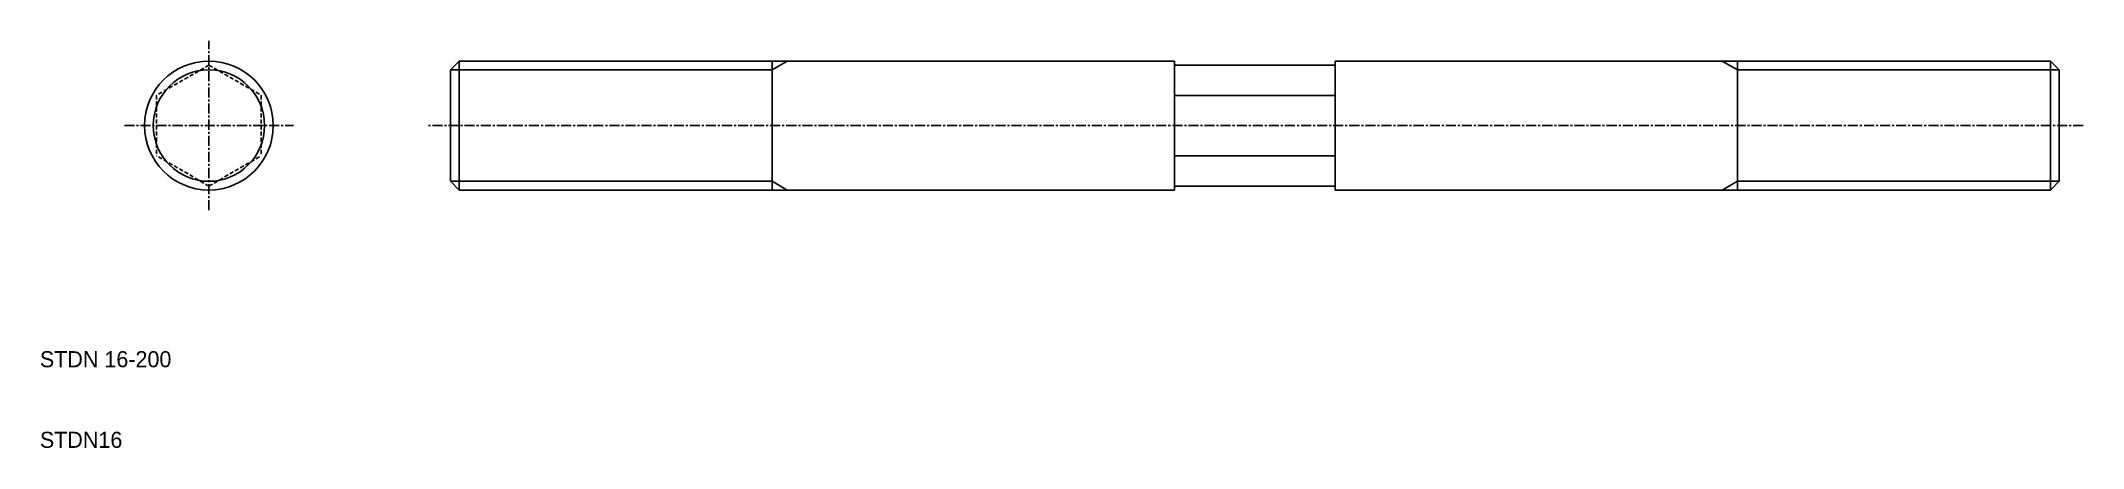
# Model space of a CAD drawing. Extents: x 10 to 264, y 10 to 61.
import ezdxf

# ---------------------------------------------------------------- set-up
doc = ezdxf.new("R2010")
doc.units = 0
doc.linetypes.add('CENTER', pattern=[2, 1.25, -0.25, 0.25, -0.25])
doc.linetypes.add('DASHED', pattern=[0.75, 0.5, -0.25])
doc.layers.get('0').update_dxf_attribs({"linetype": 'CONTINUOUS'})
doc.layers.add('CENTER', color=1, linetype='CENTER')

msp = doc.modelspace()

# ---------------------------------------------------------------- linework, layer by layer
at = {"color": 3, "linetype": 'DASHED'}
for p, q in [((31.02, 57.51), (24.52, 53.75)), ((31.02, 57.51), (37.52, 53.75)), ((24.52, 53.75), (24.52, 46.25)), ((37.52, 53.75), (37.52, 46.25)), ((31.02, 42.49), (24.52, 46.25)), ((31.02, 42.49), (37.52, 46.25))]:
    msp.add_line(p, q, dxfattribs=at)
at = {"color": 7, "linetype": 'CONTINUOUS'}
for p, q in [((62.14, 58), (61.06, 56.92)), ((61.06, 56.92), (61.06, 43.08)), ((151.06, 58), (62.14, 58)), ((62.14, 58), (62.14, 42)), ((101.06, 58), (101.06, 42)), ((151.06, 42), (151.06, 58)), ((151.06, 58), (151.06, 57.51)), ((171.06, 57.51), (151.06, 57.51)), ((171.06, 42), (171.06, 58)), ((171.06, 58), (171.06, 57.51)), ((171.06, 58), (259.98, 58)), ((221.06, 58), (221.06, 42)), ((259.98, 58), (259.98, 42)), ((259.98, 58), (261.06, 56.92)), ((261.06, 56.92), (261.06, 43.08)), ((171.06, 53.75), (151.06, 53.75)), ((171.06, 46.25), (151.06, 46.25)), ((62.14, 42), (61.06, 43.08)), ((151.06, 42), (62.14, 42)), ((171.06, 42.49), (151.06, 42.49)), ((151.06, 42.49), (151.06, 42)), ((171.06, 42.49), (171.06, 42)), ((171.06, 42), (259.98, 42)), ((259.98, 42), (261.06, 43.08))]:
    msp.add_line(p, q, dxfattribs=at)
at = {"color": 3, "linetype": 'CONTINUOUS'}
for p, q in [((101.06, 56.92), (61.06, 56.92)), ((101.06, 56.92), (102.93, 58)), ((221.06, 56.92), (219.18, 58)), ((221.06, 56.92), (261.06, 56.92)), ((101.06, 43.08), (61.06, 43.08)), ((101.06, 43.08), (102.93, 42)), ((221.06, 43.08), (219.18, 42)), ((221.06, 43.08), (261.06, 43.08))]:
    msp.add_line(p, q, dxfattribs=at)
at = {"color": 7, "linetype": 'CONTINUOUS'}
msp.add_circle((31.02, 50), 8, dxfattribs=at)
at = {"color": 3, "linetype": 'CONTINUOUS'}
msp.add_circle((31.02, 50), 6.92, dxfattribs=at)
at = {"layer": 'CENTER', "color": 1, "linetype": 'CENTER'}
for p, q in [((31.02, 39.49), (31.02, 60.51)), ((20.51, 50), (41.53, 50)), ((264.06, 50), (58.06, 50))]:
    msp.add_line(p, q, dxfattribs=at)

# ---------------------------------------------------------------- texts
at = {"color": 7, "linetype": 'CONTINUOUS'}
for s, p in [('STDN 16-200', (10, 20)), ('STDN16', (10, 10))]:
    msp.add_text(s, height=2, dxfattribs=at).set_placement(p)

doc.saveas('drawing.dxf')
